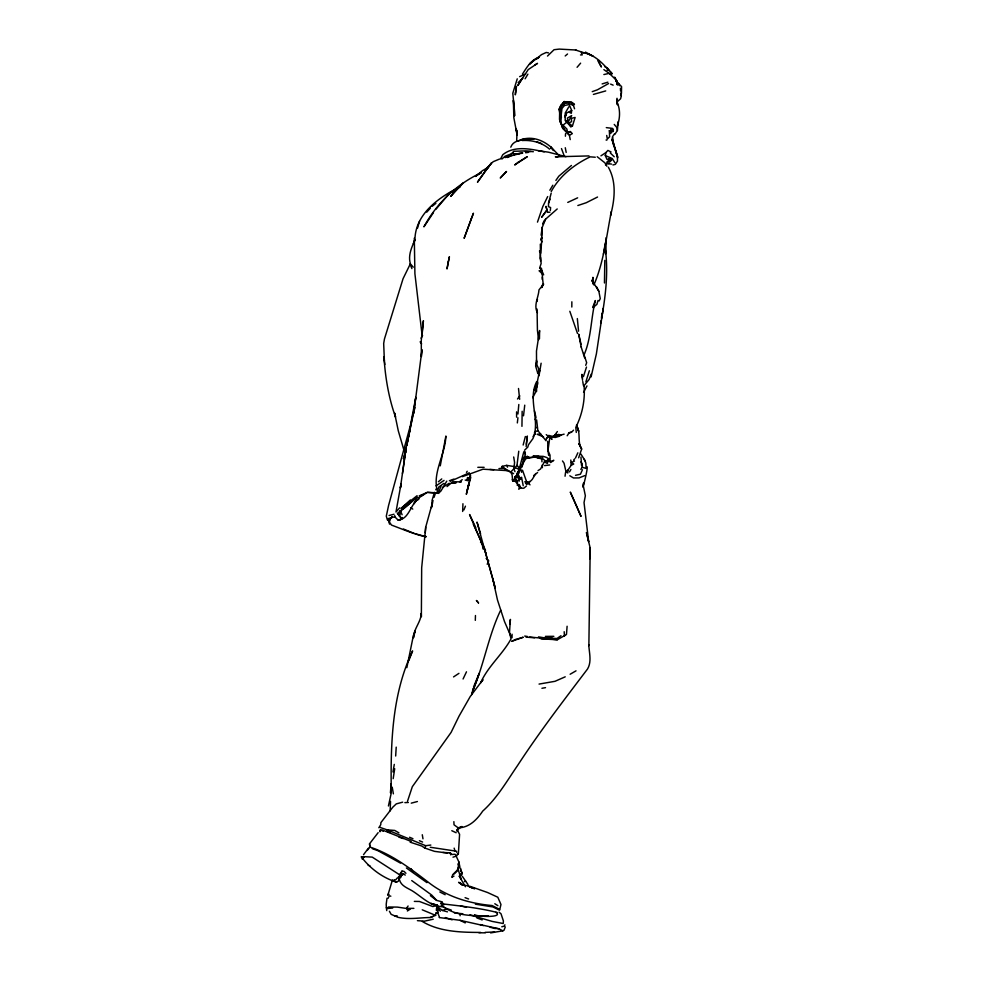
<?xml version="1.0" encoding="UTF-8"?>
<svg xmlns="http://www.w3.org/2000/svg" width="982" height="982" viewBox="0 0 982 982"><rect width="100%" height="100%" fill="white"/><g stroke="black" fill="none" stroke-linecap="round" stroke-linejoin="round"><path stroke-width="1.47" d="M604.814 260.365L604.458 282.976M568.86 106.78L565.264 112.93L565.166 120.442L570.886 126.739L572.445 125.978L575.121 117.447L571.364 118.368L571.585 121.645L568.664 123.094L570.886 126.739M389.424 911.271L391.143 914.328L397.906 917.274C408.856 919.839 419.265 917.63 430.251 917.519L435.615 915.371L435.627 913.923L437.751 912.45L438.328 908.964L440.378 911.222M512.052 637.748L512.076 634.225M571.819 307.035L571.855 301.805M417.988 499.863L419.007 498.586C410.292 503.766 409.568 519.171 398.066 520.079L394.752 516.765L394.752 515.636M407.481 801.324L412.317 786.717L451.106 732.388L459.048 716.124L470.231 696.533L482.96 679.691L480.628 682.846C487.87 666.336 502.538 654.442 510.996 638.963L509.511 632.298L510.407 619.397L510.051 623.423M517.06 133.699L517.084 130.999L516.655 140.868M524.744 405.161L523.516 415.816M584.106 386.552C585.186 400.521 582.068 414.883 575.808 427.366L576.274 432.436M540.321 244.137L540.579 261.2M521.945 426.348L522.154 411.274M405.922 873.293L404.044 871.365L401.982 871.12L400.288 875.809L398.459 876.742L399.858 877.11L397.084 878.141L395.648 879.946L394.248 879.749M539.449 338.851L539.609 330.517L536.479 351.065L536.528 361.204M605.882 253.761L606.139 237.656M442.882 852.425L450.173 852.892L452.076 854.475L454.973 854.23L456.532 855.911L458.373 853.702L459.588 834.332L457.207 829.815L458.213 827.863L461.957 826.513M540.198 259.039L540.321 252.914L539.486 250.926L540.738 253.172L541.978 237.386L540.984 239.731L542.064 241.916M402.448 473.533L406.155 447.485L414.785 407.309L413.778 413.324M592.907 283.908L592.993 281.22M475.313 620.342L475.46 615.53M551.172 193.184L548.557 203.127L548.447 206.613L550.595 207.57L550.325 210.565M411.151 841.439L382.268 829.999L380.672 829.79L379.985 831.594L380.034 830.097L380.206 830.833M462.657 511.462L462.939 503.741M542.285 279.391L542.445 275.574L541.389 272.861L539.093 270.811L541.794 270.566L543.66 274.825M390.149 810.862L390.529 801.386M580.841 469.421L582.13 467.236L582.277 463.983L581 461.884M513.684 456.974L514.568 462.338L513.93 468.721L510.701 472.084L506.97 470.599L502.183 466.327L501.225 468.439L498.966 468.561M519.65 399.318L518.508 388.491M536.651 381.642C527.346 399.92 540.701 420.333 532.944 438.598L528.488 444.723L527.788 447.092L524.511 450.272M570.235 139.591L569.4 135.258L563.975 129.734L560.341 122.05L560.587 117.104L559.016 109.272L560.882 105.283L563.435 103.491L568.59 103.024L573.5 105.602L574.556 108.793M587.138 466.794C588.034 469.359 580.558 497.457 583.603 482.984L583.333 485.918L585.358 495.8L584.032 502.563L588.672 541.769L586.45 532.526L590.207 548.116L588.869 645.616L588.77 644.72C589.151 652.748 591.95 661.623 587.531 669C563.545 700.645 539.241 732.253 517.514 765.592C506.7 781.377 497.15 798.133 482.702 811.12C476.847 819.774 469.273 827.617 458.213 827.863L457.231 831.459L457.207 829.815M560.341 122.05L561.962 108.56L564.306 105.516L569.216 104.571L571.696 110.524L571.303 113.286L569.179 112.243M521.614 472.305L520.325 467.309L522.007 466.781L523.308 460.19M395.672 756.005L396.212 747.142M518.815 404.498L517.944 414.023M414.932 239.964C415.067 213.966 439.175 196.928 460.411 186.69M570.8 460.018L571.143 465.345L567.964 470.071L567.78 472.993L566.025 471.826L564.049 463.197L562.477 460.951M565.399 136.228L565.571 133.626M522.522 459.22L524.339 457.133L527.322 456.409L520.926 466.376M517.931 471.421L519.588 470.55L516.642 473.68M567.105 626.246L566.467 634.507L557.371 639.736L541.057 638.877M425.28 532.698L425.722 527.101L433.05 500.575M612.682 137.468L613.701 145.741M425.722 527.101L421.671 567.792L421.364 616.745L421.266 613.333C421.033 622.072 413.643 628.75 413.471 637.735L415.3 630.628L413.385 635.538L406.843 667.674M541.131 363.217L539.008 375.799M612.387 130.962L613.259 131.551L613.369 130.778L609.343 130.741L609.626 136.793L607.318 139.039L606.716 135.455M389.535 524.167L388.086 518.606L394.752 516.765M390.406 792.756L391.167 783.992L391.327 789.859M614.732 134.509L617.396 130.508L618.144 121.854L617.469 125.426C620.108 117.926 620.415 109.8 617.224 102.435M422.076 334.972L423.402 320.733L421.266 340.423L421.376 356.54L421.978 349.702L414.674 406.192L413.974 409.531L415.803 397.329L410.451 425.304L388.59 505.435L386.294 516.151L387.387 519.969M405.222 875.122L403.455 873.636L399.428 877.663L400.595 877.601L400.816 875.343M592.49 281.846L592.932 277.329L592.576 281.331L593.889 284.485L591.925 280.177L598.848 291.286L600.26 298.651L599.081 300.983M470.12 474.318L469.629 478.627L467.42 477.498L469.568 480.21M526.131 446.614L527.334 436.033L526.327 444.257M517.33 422.935L517.931 417.755M400.386 487.882L406.155 447.485L404.547 457.502L405.64 451.192L403.393 458.754L406.032 450.603M514.973 471.679L513.967 468.831L516.986 465.358L518.754 451.229M565.043 476.233L565.534 472.538L567.964 470.071M603.218 308.373L596.381 353.888L591.09 376.928M396.667 882.204C383.226 878.031 371.036 869.217 362.37 858.17L362.125 858.968L363.733 856.648L372.227 857.114L399.539 874.729L399.735 875.956M621.446 93.511L621.569 86.588L618.476 83.507L619.642 85.68L615.824 79.923M400.435 487.845L401.086 483.586L395.979 512.027L399.649 507.854M561.483 117.312C558.758 111.592 561.508 106.522 564.134 101.563L571.659 102.447L574.47 104.522L571.99 102.459L566.896 101.662L563.091 102.791L561.655 104.387M393.181 778.652L394.703 768.722M601.512 318.843C605.575 296.159 608.337 272.873 605.428 249.882M537.768 373.295L535.644 366.004L536.565 360.075M538.357 374.13L539.069 369.588L536.97 365.046L536.761 361.339L535.644 366.004M593.889 284.903C603.979 261.789 606.348 236.232 611.307 211.756L610.571 215.377C614.72 199.604 616.708 181.965 608.337 167.185M605.354 242.787L603.427 254.166M379.985 831.594L380.108 830.907M392.972 771.962L394.285 764.401M612.498 139.69L617.703 157.795L612.032 139.567L612.572 136.596L614.474 133.859M413.385 412.072L406.757 445.57L409.973 430.091M440.267 465.824L445.889 436.02C445.362 454.494 431.908 473.275 437.506 491.344L436.904 492.829L427.366 492.35L419.191 495.898L422.677 495.333L427.366 492.35M532.71 397.722L535.558 392.284L537.608 383.631M548.668 455.39L547.968 450.529L549.834 437.186L550.755 436.953L551.994 439.384L548.226 436.438L546.483 438.414L546.017 440.746L537.866 430.644L536.626 419.891M537.228 382.207L538.885 374.032M458.177 869.561L458.778 861.742L456.299 856.414M609.036 163.65L606.778 163.393L609.613 158.311L611.467 160.311L609.724 161.785L607.134 161.637M616.782 99.428L617.383 104.743L617.015 98.274M452.137 877.086L452.628 874.717L457.195 870.236L458.864 866.161L458.005 863.914M600.64 323.25L601.279 320.279M536.982 301.486L537.449 299.363M388.43 805.989L391.18 793.321L390.959 787.65M505.276 926.861L504.11 930.126L502.858 930.826L498.868 928.763L483.598 925.375M610.288 158.961L606.95 159.342L605.293 155.586L605.98 152.529L607.883 150.43L611.074 151.964M548.84 458.925L547.342 463.455L544.384 461.822L540.554 468.979L538.038 470.611M535.558 392.284L537.547 383.68M432.534 502.882L431.417 507.645L432.35 503.717M557.211 208.957L545.562 219.195L542.211 227.382L541.107 235.226M460.656 874.373L460.754 875.527L462.301 872.888L460.497 869.929L462.117 873.661L459.38 876.189M524.756 452.002L525.382 454.482L524.339 457.133M601.414 317.419L602.445 313.086M471.839 694.139L473.201 688.443M439.347 917.556L459.969 920.294L483.561 925.584M468.709 485.01L466.327 494.314L470.611 475.546M589.347 370.754L585.886 381.802M519.588 470.55L518.95 473.164L514.666 477.203L517.084 475.583M468.684 484.703L468.119 486.912L468.782 484.568M540.984 239.731L542.199 234.98L542.211 227.382M523.16 445.018L525.358 436.524M408.77 660.763L412.6 650.906C392.604 692.629 390.738 739.814 391.192 785.146L391.167 783.992M466.671 492.387L467.849 488.017M523.836 451.757L519.453 468.119L519.576 470.808L518.226 468.819L514.936 467.702M620.771 93.167L621.324 96.04L620.575 98.777L617.162 101.87M468.205 486.691L470.783 477.399M495.186 928.555L490.092 927.241M434.461 492.326L432.043 500.501L432.215 504.392M586.5 367.047L583.431 376.585M475.386 904.164L492.939 906.951L499.58 910.24L500.967 904.508L497.813 897.229L487.538 892.503L470.047 886.329M598.026 300.467L596.896 304.359L592.919 307.624M417.534 228.143L419.547 221.232M437.506 491.344L438.782 487.011L443.889 483.39M522.007 466.781L524.449 458.778M559.237 155.672L551.074 147.214L550.816 148L551.074 147.214C543.402 140.463 533.128 136.412 522.89 139.149L524.425 138.622M559.728 108.867L560.599 120.884L562.895 128.814L559.495 119.35L559.728 108.867L560.943 105.184M441.016 485.894L438.438 493.345L428.152 492.424M387.829 895.338L392.469 879.86M539.658 267.939L541.438 268.27L541.794 270.566L539.658 267.939L541.143 263.507L540.566 257.493M575.501 457.943L577.846 452.825M434.081 497.309L435.333 493.578M543.893 221.011L542.874 224.043L545.562 219.195M537.473 222.128L542.813 206.539L547.674 196.584M578.631 457.796L581.663 449.02L578.901 443.631L581.663 449.02M447.62 853.063L434.523 851.357L424.887 848.08L425.709 845.711L430.828 845.048M565.178 117.251L566.724 112.918L571.696 110.524M472.624 690.751C484.151 664.618 488.324 635.87 500.71 610.104M517.244 78.83L512.788 93.278L514.593 111.666L514.593 115.888L513.365 100.373L513.844 117.73L516.913 134.031M526.352 484.236L528.721 483.304L529.421 481.401M585.714 365.329L586.671 362.689L583.603 353.373M535.178 419.658L535.988 417.424L534.453 410.783M414.809 239.952L413.471 243.573L415.018 239.743M548.557 203.127L550.055 199.125M592.747 307.219L595.374 300.541C590.759 318.561 591.495 338.176 583.836 355.398M591.262 374.056L589.09 379.494L583.848 385.889M463.897 509.965L465.431 506.172M414.821 240.234C411.532 247.624 407.849 255.75 410.451 263.949L413.262 267.153M516.446 476.295L520.681 479.302L521.552 477.252L523.222 485.734M487.195 564.269L488.717 560.82L486.151 558.414M473.545 687.007L479.253 673.247L471.63 694.655M582.449 469.752L580.423 474.22L575.538 475.3M378.856 827.74L380.77 824.659L380.869 822.658L392.763 807.241L396.274 803.89L402.669 802.171M463.074 678.992L466.487 671.811M533.815 390.762L537.878 382.243M409.715 265.115L403.05 278.716L384.453 338.986L383.68 343.467L384.379 360.713M567.179 435.775L569.216 432.669L571.892 431.884L573.549 430.177M500.599 158.912L502.759 154.739C514.543 145.238 530.734 149.031 544.237 151.829M583.566 392.358L586.978 385.901M388.602 897.266L389.388 895.829L390.836 896.185M421.094 338.225L422.591 335.562M435.762 489.748L436.315 488.803M551.209 191.613C559.531 175.938 574.519 164.301 590.231 156.838L595.276 157.243M446.761 481.131L440.992 490.939L438.438 493.345M510.775 147.165C513.439 139.812 522.67 139.763 529.126 139.996M569.486 471.912L570.91 469.506M549.846 190.238L552.817 185.23M388.271 898.199L387.006 898.248L386.208 904.238L386.356 907.687L387.546 908.497L388.43 907L397.342 907.098L410.39 909.037L407.37 910.989M525.112 78.781L527.886 74.166M535.841 473.508L532.183 479.498L528.39 483.304M457.551 870.641L454.052 874.029M430.398 895.658L436.646 900.396L441.765 901.758L440.587 903.649C459.515 905.932 478.713 907.749 497.26 912.511M522.424 78.13L517.821 85.471L528.242 69.575L537.51 63.364L535.03 64.849M466.475 472.403L467.199 471.262M407.898 910.363L406.487 908.375L408.07 906.005M458.643 868.542L459.871 866.701L458.778 861.742M399.539 874.729L401.982 871.12M415.717 501.053L413.815 503.815L416.663 500.108M555.886 180.418L558.807 176.195L571.438 165.467M548.717 435.394L552.584 436.413L554.511 435.542L557.371 431.552M399.428 877.663L398.41 881.149L395.967 882.253L393.598 880.424M517.502 398.999L519.822 395.82M519.859 485.378L518.766 489.245L520.779 487.44M433.443 212.615L423.929 226.83C436.695 203.151 456.9 184.039 481.229 172.746L475.337 176.441L482.653 170.561L488.631 167.173L485.083 169.726L493.185 161.699L499.556 159.047M436.057 209.092L449.854 192.816L459.06 187.488M522.449 74.116C526.745 67.513 531.213 59.534 539.314 57.189M363.536 854.684L368.41 848.227M367.207 850.437L369.944 847.061L369.539 843.796L378.131 832.675M533.042 436.585L535.116 433.909L534.932 431.736L537.866 430.644M400.411 519.822L402.252 517.514M573.648 460.092L574.654 458.864M563.091 102.791L564.134 101.563M577.072 67.292L580.62 63.155M546.483 438.414L548.226 436.438M547.502 56.06L554.044 49.714L559.261 49.1L576.09 50.021M426.753 212.161L430.398 208.159M397.329 513.488L416.613 497.493L419.253 497.641L422.677 495.333M512.285 479.449L512.739 480.996L517.183 476.196M519.699 487.06L515.427 481.401L512.739 480.996L515.501 478.038L517.649 483.119M501.912 159.035L505.129 156.187L511.315 153.879L513.819 151.277L525.763 150.909L533.336 151.719M362.653 858.501L364.359 856.844L362.837 857.126M518.103 82.648L522.67 78.388M410.353 499.973L401.024 508.455L417.08 495.701M425.771 536.847C413.839 534.122 402.829 529.298 391.511 525.088L388.283 520.386L392.321 516.741L389.694 519.576L390.087 520.841M388.283 520.386L391.339 517.686M432.055 206.355L435.873 203.372M605.464 164.915L607.072 163.54M526.512 485.943L523.823 488.214L521.258 488.201L517.526 485.022M438.365 481.769L441.753 478.909M569.216 432.669L568.529 433.258L571.45 432.227M565.202 55.962L567.547 53.998M447.031 486.593L450.922 483.328L456.151 482.628L450.922 483.328M457.317 829.937L460.497 827.347M566.54 122.406L562.981 125.193L566.909 129.096L567.756 133.54L570.419 131.576L572.322 133.638L569.4 135.258M533.643 475.583L537.608 472.538M462.24 479.682L459.625 481.671L461.282 481.904L452.751 481.757M417.534 497.297C411.519 501.151 407.395 506.565 401.392 510.198L401.049 512.223L402.104 514.728M560.354 435.186L561.115 434.621L559.556 436.168L555.37 437.456L550.755 436.953M444.048 480.407L436.033 485.869M560.992 635.71L557.039 638.472L540.763 637.944M550.595 462.547L553.823 460.312L550.067 461.675L547.416 460.668M400.288 875.809L403.455 873.636M610.203 133.527L611.835 132.398L609.343 130.741M453.549 676.917L458.938 673.357M600.947 155.831L605.98 152.529M449.253 483.242L442.391 487.575M450.554 481.241L469.322 472.784M570.137 674.241L576.017 670.841M518.226 468.819L519.453 468.119L516.986 465.358M608.607 83.531L597.437 89.792L592.244 91.657M571.143 465.345L573.733 464.032L571.414 462.473L574.531 461.037M597.547 197.026L586.217 202.734L577.846 205.533M538.369 58.024L535.644 59.374L541.512 54.636L546.225 52.463L548.496 52.893M451.916 877.122L453.966 876.128M577.649 197.824L567.756 202.415M462.436 476.651L482.984 469.2L506.97 470.599M464.4 881.652L465.615 881.112L467.997 884.561M519.65 76.645L525.615 73.981M507.191 157.537L510.873 155.917L504.846 157.513L518.386 153.929M565.227 676.819L554.99 681.312L539.044 684.086M517.477 141.298L521.823 139.407L533.791 139.26M430.251 917.519L433.05 916.341M584.793 475.607L579.049 477.915L573.513 477.964L569.818 475.767M414.343 901.39L419.461 901.476L432.866 906.558L437.26 905.367L438.61 907.663L442.428 910.461L446.27 909.013M449.4 480.726L453.88 479.093M536.037 427.759L537.363 427.305M564.797 115.594L566.074 115.152M457.293 854.058L458.373 853.702M452.997 857.176L455.476 856.39M398.066 520.079L401.994 518.84L397.943 513.917L400.153 514.678L399.723 510.885M511.315 153.879L513.512 153.192M548.484 436.474L546.25 434.633M517.17 485.145L519.171 484.519M602.138 83.924L607.833 82.169M411.249 803.153L417.411 801.533M460.914 874.017L462.117 873.661M593.41 94.419L605.722 90.921M564.134 434.142L556.72 436.204L553.431 436.082L556.757 434.461L556.72 436.204L558.942 434.412L554.511 435.542M501.777 926.775L504.282 926.124L504.92 924.811M612.94 164.964L615.346 164.362L617.482 161.134L617.42 157.574M389.044 515.513L394.028 514.261M544.384 461.822L547.907 460.988M362.395 856.967L363.733 856.648M435.664 912.941L437.751 912.45L439.494 917.483M441.299 905.367L443.938 904.766L441.765 901.758M433.246 919.189L424.555 921.153L417.411 920.662M603.869 74.534L609.221 73.368L614.842 78.72M502.183 466.327L506.737 465.37L514.04 466.548M502.858 930.826L490.632 932.9M522.62 153.204L513.561 154.53L522.571 152.75M539.646 457.919L534.404 457.121L525.91 458.496L527.236 457.551C534.269 457.821 542.248 453.893 548.496 458.668L549.466 458.803M456.753 852.351L456.507 851.222L430.214 847.245M541.929 688.272L545.513 687.658M543.525 456.544L538.038 457.465L534.171 457.047M513.561 154.53L519.748 153.573M524.732 481.843L526.548 481.561L528.23 482.518L528.316 483.512L525.53 483.365L528.107 482.248L528.316 483.512M525.628 152.762L528.647 152.32M494.511 931.992L485.108 932.372M544.556 465.591L549.748 464.965M498.868 928.763L493.713 928.174M540.677 433.884L537.117 434.29L543.537 436.88M567.731 131.858L570.419 131.576M387.546 908.497L392.702 908.031M589.016 155.917L555.358 156.813L557.923 156.875M454.396 912.941L462.817 913.763M480.628 932.434C460.963 932.36 439.654 931.906 422.346 921.497M525.296 151.768L530.992 151.424M547.575 212.345L546.029 206.465L547.575 212.345L549.883 212.21M408.34 802.478L404.879 802.625M387.62 894.479L389.081 894.406M488.14 915.715C472.317 915.948 455.206 916.083 441.974 905.821M551.933 637.846L545.648 638.042L538.48 636.876M580.497 54.931L582.265 54.906L581.344 52.537C593.067 53.421 601.721 62.099 609 70.557L606.986 70.053M545.378 636.385L553.848 636.324M609.748 74.104L611.393 74.092M406.487 908.375L413.888 908.362M369.944 847.061C391.511 854.107 410.01 868.26 427.833 881.873C446.344 896.627 469.015 903.489 492.117 905.539L499.58 909.32M477.817 467.322L484.126 467.334M478.897 932.765L485.255 932.851M522.178 140.512C532.072 139.935 542.027 142.537 549.589 149.166M466.634 479.191L467.653 479.216M501.225 468.439L504.858 468.598L513.598 473.668M489.871 469.421L493.848 469.703M379.555 827.249L387.19 829.888L394.727 830.441L398.913 832.871M529.666 637.011L557.371 639.736M525.971 637.097L534.552 637.821M540.272 638.312L544.568 638.681M533.3 455.685L538.86 456.176M394.568 915.715L397.379 916.034M606.299 127.611L612.486 128.397L613.443 129.464M538.283 150.737L548.484 152.185L565.963 156.678M606.778 163.393L611.577 164.104M482.064 924.934L480.137 924.627L481.941 924.921M524.707 636.054L527.469 636.496M467.407 885.739L461.822 884.757L460.349 882.867M606.066 139.996L606.888 140.156M565.681 120.442L568.652 121.044L571.684 115.594L567.375 118.073L568.664 123.094L572.445 125.978M461.822 884.757L463.578 885.126L458.619 882.302L460.754 883.947M443.79 906.779C430.914 906.852 422.432 897.278 412.391 890.932C407.493 887.973 400.987 885.948 399.453 879.7M447.461 911.848L442.428 910.461M575.501 49.996L583.959 52.77M399.318 877.307L400.595 877.601M460.497 905.87L466.475 907.294M515.992 480.223L519.404 481.033L517.072 475.03L517.98 474.06L520.681 479.302M469.912 914.893L492.277 921.435L503.238 923.522L503.385 920.907L501.016 913.776L499.052 912.18M465.186 480.063L467.776 480.689L469.298 479.363L469.924 480.579M471.397 887.875L474.711 888.698L468.193 886.083M415.754 533.889L425.832 536.626M437.481 905.269L430.926 903.428L436.646 905.036M582.13 467.236L586.119 468.414L585.837 462.988L584.216 459.294M537.056 457.514L541.426 458.913M398.95 837.143L403.209 838.554M445.337 917.556L452.137 919.839M445.656 908.178L451.315 910.105M410.145 842.175L421.732 846.005L424.887 848.08M605.293 155.586L612.216 158.507L614.855 162.631M372.276 848.632L378.217 850.829L400.546 863.141M474.588 914.647C476.908 916.82 504.257 917.937 495.885 912.278M381.875 830.711L383.262 831.238M465.087 897.658L468.61 898.984M476.871 917.924L482.174 919.925M536.638 141.666L541.61 143.593M386.65 831.153L390.296 832.576M423.794 535.644L426.139 536.589M387.19 829.888L425.709 845.711M610.632 84.121L613.149 85.152M403.43 529.028L414.318 533.496M422.235 909.811L435.615 915.371M419.4 840.702L422.604 842.065M409.58 837.253L412.956 838.702M587.911 53.814L592.993 56.134L585.481 52.107M451.794 830.698L456.164 832.748M426.949 882.634L406.401 867.99M610.706 129.501L613.369 130.778M459.969 920.294L465.247 922.908M439.826 891.987L445.177 894.712M368.054 865.056L370.239 866.198M604.814 66.727L607.49 68.139L612.252 73.822L610.387 71.809M527.322 456.409L529.433 457.526M480.542 542.31L482.187 543.304L483.709 546.544M494.805 903.735L497.899 905.699M597.203 156.715L604.887 162.828L606.888 166.24M410.636 507.645L412.759 509.093M603.881 69.648L609.221 73.368M411.728 880.572L431.724 895.081L436.646 900.396M458.213 827.863L454.028 824.806L453.88 821.652M468.254 885.764L470.047 887.311M610.252 152.91L614.241 156.776M551.074 147.791L553.738 150.565L551.074 147.214M611.467 160.311L609.613 158.311L609.724 161.785M542.138 458.128L545.697 461.258L548.116 460.533L547.49 459.601M528.721 483.304L530.01 484.863M562.735 126.997L567.756 133.54M420.124 341.834L421.646 343.884M616.23 81.322L617.838 83.507L616.07 79.554L617.31 84.759L616.07 79.554M465.615 881.112L462.252 876.189M397.943 513.917L399.981 516.79M559.016 109.272L560.317 111.175M614.241 124.432L616.905 127.562L617.396 130.508M580.828 453.917L585.419 461.172M410.955 868.653L412.968 871.942M614.278 77.332L616.721 81.346L614.867 77.308M571.659 102.447L573.5 105.602M597.817 60.675L601.438 66.997L599.609 63.769L599.106 60.503M510.64 472.121L512.064 474.711L512.739 480.996M534.429 432.62L535.116 433.909M539.069 369.588L539.83 371.012M537.424 312.693C533.386 305.451 538.504 297.448 538.971 289.899L543.635 284.068L541.733 287.628L543.083 282.939L542.383 277.059M596.516 286.732L598.848 291.286M475.902 527.862L469.568 514.531L485.906 553.087M401.405 875.183L400.926 874.226L402.522 875.355L402.227 874.741M511.352 637.379L504.49 621.52L497.481 600.002L492.841 578.95L485.268 551.614M484.212 547.625L485.525 550.386M473.336 524.314L482.187 543.304L482.972 548.926M522.51 470.182L526.548 481.561M506.737 465.37L507.534 467.174M563.435 103.491L564.306 105.516M398.753 514.237L399.723 516.52M409.936 263.913L411.9 268.602M577.502 333.524L569.83 311.294M568.59 103.024L569.216 104.571M465.419 886.758L459.281 876.128L461.282 879.491L457.993 868.874M561.483 148.589L564.331 156.187M576.765 426.139C580.681 432.804 577.686 440.525 580.706 447.461M576.471 425.12L578.705 431.319L576.925 426.078M404.289 451.339L398.275 430.767L394.592 413.041L395.537 417.055C388.59 397.685 385.288 377.186 383.925 356.712L384.846 364.531M612.032 139.567L617.69 156.555M581.013 346.499L584.634 357.841M480.579 533.815L477.007 522.08L495.223 587.997L492.841 578.95M450.173 852.892L450.763 854.905M454.15 848.141L454.936 850.952M581.049 344.301L578.693 334.162L581.197 347.051M580.963 457.084L581.528 465.419M538.529 339.944L537.424 330.21L537.056 309.06M524.805 451.671L525.382 454.482M621.005 94.382L621.324 96.04M565.276 147.742L566.184 152.419M460.583 868.162L461.209 871.513M422.272 834.749L422.984 838.837M392.223 787.171L393.377 793.849M582.768 381.544L583.418 385.435M516.913 132.803L516.213 128.593L517.048 135.05M582.486 378.279L581.909 374.363L582.547 380.243M386.356 907.687L386.736 910.609M369.539 843.796L369.809 845.944M577.33 318.573L578.558 331.192M422.113 335.316L414.907 273.72L414.306 238.16M459.993 913.947L460.128 915.752M620.415 88.355L620.563 90.945M564.184 631.708L564.454 636.299M541.794 458.741L541.966 461.835M536.54 389.167L536.626 391.302M547.686 441.274L547.968 450.529L550.018 455.108L550.067 461.675M542.322 464.965L542.395 467.702M516.581 411.863L516.606 417.166M436.524 908.804L436.511 910.621L437.26 905.367L436.524 908.804M590.207 548.116L589.74 558.672L590.207 548.116M515.513 92.652L515.317 94.837L516.458 86.318L515.513 92.652M448.209 262.096L447.006 268.958L449.412 256.732L448.209 262.096M471.274 218.863L464.118 238.319L473.447 213.217L471.274 218.863M546.827 210.197L541.659 217.231L546.827 210.197M485.182 171.089L477.485 182.198L491.43 162.975L485.182 171.089M456.998 188.507L450.75 196.4L463.123 183.082L456.998 188.507M530.648 62.86L529.47 64.223L535.08 59.534L530.648 62.86M505.865 172.132L500.255 178L506.54 171.482L505.865 172.132M517.968 162.435L514.666 164.964L527.297 156.678L517.968 162.435M452.935 191.146L451.217 192.435L457.587 188.041L452.935 191.146M515.305 639.564L511.659 641.356L523.271 637.232L515.305 639.564M362.063 857.102L361.339 856.955L362.063 857.102M478.504 602.911L476.479 600.554L478.504 602.911M576.188 505.19L570.297 492.08L581.025 516.422L576.188 505.19M510.149 623.963L509.793 621.103L510.112 624.086"/></g></svg>
